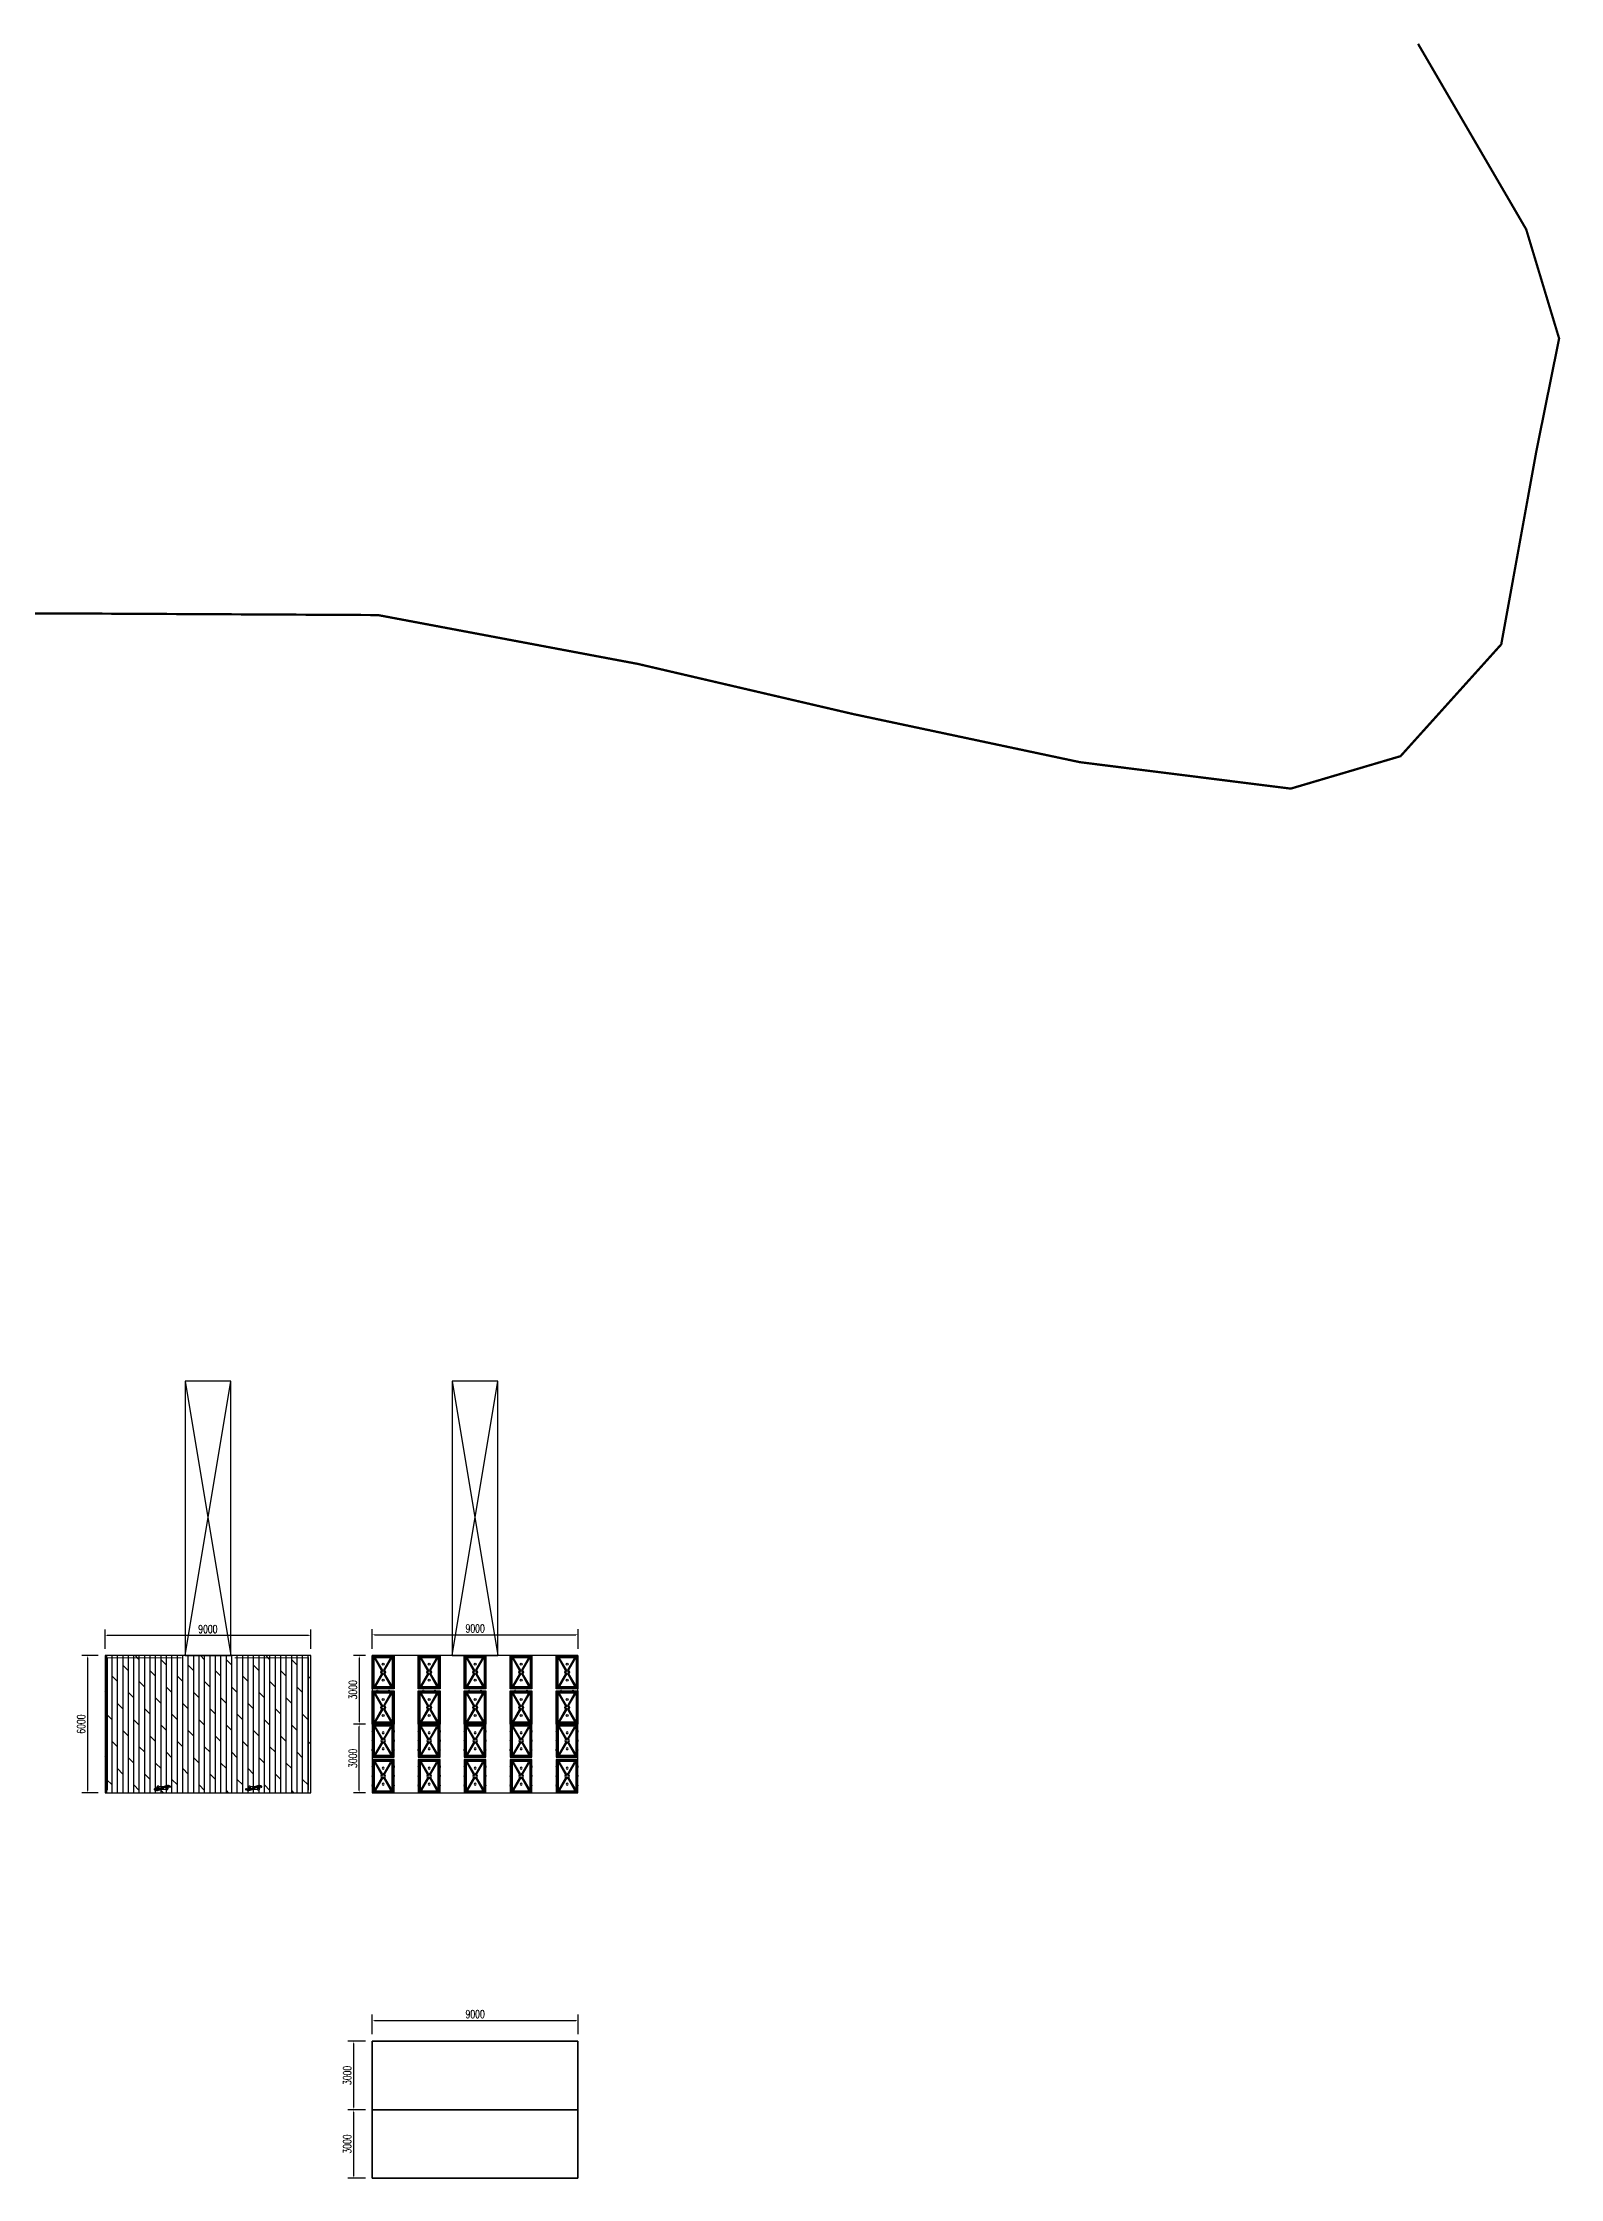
# Model space of a CAD drawing. Header units: millimetres. Extents: x -1825427 to -664413, y 1443096 to 1668257.
# Drawn here: x -1523077 to -1456680, y 1516661 to 1610089 of the extents above; entities that cross this region are included whole.
import ezdxf

# ---------------------------------------------------------------- set-up
doc = ezdxf.new("R2010")
doc.units = ezdxf.units.MM
doc.header["$LTSCALE"] = 10
doc.linetypes.add('0', pattern=[0])
doc.layers.get('DEFPOINTS').update_dxf_attribs({"linetype": 'CONTINUOUS'})
for name, color, linetype in [('3-系船桩', 132, 'CONTINUOUS'), ('W-bridge approach引桥', 4, 'CONTINUOUS'), ('W-FLOAT_BOWL浮筒', 253, 'CONTINUOUS'), ('W-PLASTIC_RAILINGS塑木栏杆', 6, 'CONTINUOUS'), ('W-STEEL_FRAME钢架', 3, 'CONTINUOUS'), ('W-WOOD_FLOOR木地板', 30, 'CONTINUOUS'), ('图廓层', 1, '0'), ('地形图', 8, 'CONTINUOUS'), ('景-通用-文字', 7, 'CONTINUOUS')]:
    doc.layers.add(name, color=color, linetype=linetype)
doc.styles.add('STANDARD_T3', font='simplex.shx', dxfattribs={"width": 0.7, "bigfont": 'gbcbig.shx'})
doc.dimstyles.new('W&&100', dxfattribs={"dimtxt": 350, "dimasz": 100, "dimexe": 250, "dimexo": 300, "dimgap": 100, "dimtad": 1, "dimdec": 0, "dimzin": 0, "dimdsep": 46, "dimtxsty": 'STANDARD_T3', "dimcen": 0.09, "dimclrd": 1, "dimclre": 1, "dimclrt": 7, "dimazin": 2, "dimtfac": 1, "dimtdec": 0, "dimtix": 1, "dimtmove": 2, "dimatfit": 3, "dimfxl": 100, "dimtolj": 1, "dimtzin": 0, "dimarcsym": 0})

# ---------------------------------------------------------------- blocks, each defined once
blk = doc.blocks.new('*D853')
at = {"layer": 'DEFPOINTS', "color": 0, "transparency": 16777216}
for p in [(-1511351, 1540416), (-1520351, 1539530), (-1511351, 1539530)]:
    blk.add_point(p, dxfattribs=at)
at = {"layer": 'W-STEEL_FRAME钢架', "color": 1, "lineweight": -2, "transparency": 16777216}
for p, q in [((-1520351, 1539830), (-1520351, 1540666)), ((-1511351, 1539830), (-1511351, 1540666)), ((-1520251, 1540416), (-1511451, 1540416))]:
    blk.add_line(p, q, dxfattribs=at)
at = {"layer": 'W-STEEL_FRAME钢架', "color": 1, "transparency": 16777216}
for points in [[(-1520251, 1540433), (-1520251, 1540399), (-1520351, 1540416)], [(-1511451, 1540433), (-1511451, 1540399), (-1511351, 1540416)]]:
    blk.add_solid(points, dxfattribs=at)
at = {"layer": 'W-STEEL_FRAME钢架', "color": 7, "transparency": 16777216, "insert": (-1515851, 1540691), "char_height": 350, "attachment_point": 5, "style": 'STANDARD_T3'}
blk.add_mtext('\\A1;9000', dxfattribs=at)
blk = doc.blocks.new('*D854')
at = {"layer": 'DEFPOINTS', "color": 0, "transparency": 16777216}
for p in [(-1520351, 1539530), (-1521121, 1533530), (-1520351, 1533530)]:
    blk.add_point(p, dxfattribs=at)
at = {"layer": 'W-STEEL_FRAME钢架', "color": 1, "lineweight": -2, "transparency": 16777216}
for p, q in [((-1520651, 1539530), (-1521371, 1539530)), ((-1521121, 1539430), (-1521121, 1533630)), ((-1520651, 1533530), (-1521371, 1533530))]:
    blk.add_line(p, q, dxfattribs=at)
at = {"layer": 'W-STEEL_FRAME钢架', "color": 1, "transparency": 16777216}
for points in [[(-1521138, 1539430), (-1521104, 1539430), (-1521121, 1539530)], [(-1521138, 1533630), (-1521104, 1533630), (-1521121, 1533530)]]:
    blk.add_solid(points, dxfattribs=at)
at = {"layer": 'W-STEEL_FRAME钢架', "color": 7, "transparency": 16777216, "insert": (-1521396, 1536530), "char_height": 350, "attachment_point": 5, "rotation": 90, "style": 'STANDARD_T3'}
blk.add_mtext('\\A1;6000', dxfattribs=at)
blk = doc.blocks.new('yq')
at = {"layer": 'W-bridge approach引桥'}
for p, q in [((0, 0), (12000, -2000)), ((12000, 0), (0, -2000))]:
    blk.add_line(p, q, dxfattribs=at)
blk.add_lwpolyline([(0, -2000), (12000, -2000), (12000, 0), (0, 0)], close=True, dxfattribs=at)
blk = doc.blocks.new('系船柱平面')
at = {"layer": '3-系船桩', "color": 4}
for p, q in [((-47, -1, 0), (-40, 2, 0)), ((-40, 2, 0), (-33, 5, 0)), ((-33, 5, 0), (-26, 9, 0)), ((-26, 9, 0), (-17, 13, 0)), ((-9, 18, 0), (-17, 13, 0)), ((-1, 22, 0), (-9, 18, 0)), ((6, 25, 0), (-1, 22, 0)), ((13, 29, 0), (7, 25, 0)), ((20, 32, 0), (14, 29, 0)), ((26, 34, 0), (20, 32, 0)), ((32, 37, 0), (26, 34, 0)), ((38, 39, 0), (32, 37, 0)), ((43, 41, 0), (38, 39, 0)), ((48, 0, 0), (42, -2, 0)), ((48, 43, 0), (43, 41, 0)), ((53, 45, 0), (48, 43, 0)), ((53, 2, 0), (48, 0, 0)), ((58, 47, 0), (53, 45, 0)), ((58, 5, 0), (53, 2, 0)), ((63, 49, 0), (58, 47, 0)), ((63, 7, 0), (58, 5, 0)), ((68, 51, 0), (63, 49, 0)), ((68, 9, 0), (63, 7, 0)), ((73, 53, 0), (68, 51, 0)), ((73, 10, 0), (68, 9, 0)), ((78, 55, 0), (73, 53, 0)), ((77, 12, 0), (73, 10, 0)), ((82, 14, 0), (77, 12, 0)), ((83, 57, 0), (78, 55, 0)), ((86, 16, 0), (82, 14, 0)), ((89, 58, 0), (83, 57, 0)), ((91, 17, 0), (86, 16, 0)), ((94, 60, 0), (89, 59, 0)), ((96, 19, 0), (91, 17, 0)), ((100, 62, 0), (94, 60, 0)), ((101, 20, 0), (96, 19, 0)), ((105, 64, 0), (100, 62, 0)), ((106, 22, 0), (101, 20, 0)), ((111, 65, 0), (105, 64, 0)), ((111, 24, 0), (106, 22, 0)), ((117, 67, 0), (111, 65, 0)), ((117, 25, 0), (111, 24, 0)), ((122, 68, 0), (117, 67, 0)), ((122, 27, 0), (117, 25, 0)), ((128, 70, 0), (122, 68, 0)), ((128, 29, 0), (122, 27, 0)), ((133, 72, 0), (128, 70, 0)), ((133, 30, 0), (128, 29, 0)), ((138, 73, 0), (133, 72, 0)), ((139, 32, 0), (133, 30, 0)), ((144, 75, 0), (139, 73, 0)), ((144, 33, 0), (139, 32, 0)), ((149, 76, 0), (144, 75, 0)), ((150, 35, 0), (144, 33, 0)), ((154, 78, 0), (149, 76, 0)), ((155, 36, 0), (150, 35, 0)), ((160, 79, 0), (155, 78, 0)), ((160, 38, 0), (155, 36, 0)), ((165, 80, 0), (160, 79, 0)), ((164, 39, 0), (160, 38, 0)), ((168, 40, 0), (164, 39, 0)), ((169, 81, 0), (165, 80, 0)), ((172, 41, 0), (168, 40, 0)), ((174, 81, 0), (170, 81, 0)), ((176, 41, 0), (172, 41, 0)), ((179, 82, 0), (175, 81, 0)), ((179, 42, 0), (176, 41, 0)), ((182, 42, 0), (179, 42, 0)), ((184, 82, 0), (180, 82, 0)), ((185, 42, 0), (182, 42, 0)), ((189, 82, 0), (185, 82, 0)), ((189, 42, 0), (185, 42, 0)), ((193, 82, 0), (189, 82, 0)), ((192, 42, 0), (189, 42, 0)), ((196, 42, 0), (192, 42, 0)), ((198, 82, 0), (194, 82, 0)), ((200, 42, 0), (196, 42, 0)), ((203, 81, 0), (198, 82, 0)), ((204, 41, 0), (200, 42, 0)), ((208, 81, 0), (203, 81, 0)), ((209, 41, 0), (204, 41, 0)), ((214, 80, 0), (209, 81, 0)), ((214, 40, 0), (209, 41, 0)), ((221, 38, 0), (214, 40, 0)), ((222, 79, 0), (215, 80, 0)), ((229, 36, 0), (221, 38, 0)), ((230, 77, 0), (223, 79, 0)), ((238, 33, 0), (229, 36, 0)), ((240, 74, 0), (231, 77, 0)), ((250, 28, 0), (238, 33, 0)), ((251, 70, 0), (241, 74, 0)), ((264, 23, 0), (250, 28, 0)), ((264, 66, 0), (252, 70, 0)), ((279, 60, 0), (265, 65, 0)), ((-296, -68, 0), (-281, -74, 0)), ((-281, -31, 0), (-267, -37, 0)), ((-281, -74, 0), (-268, -79, 0)), ((-268, -79, 0), (-257, -83, 0)), ((-267, -37, 0), (-255, -41, 0)), ((-257, -83, 0), (-248, -85, 0)), ((-255, -41, 0), (-245, -45, 0)), ((-247, -86, 0), (-239, -87, 0)), ((-245, -45, 0), (-237, -47, 0)), ((-238, -88, 0), (-232, -89, 0)), ((-237, -47, 0), (-231, -48, 0)), ((-231, -48, 0), (-226, -49, 0)), ((-231, -89, 0), (-226, -90, 0)), ((-226, -49, 0), (-221, -50, 0)), ((-225, -90, 0), (-220, -90, 0)), ((-221, -50, 0), (-217, -50, 0)), ((-220, -90, 0), (-215, -90, 0)), ((-217, -50, 0), (-213, -51, 0)), ((-215, -90, 0), (-210, -91, 0)), ((-213, -51, 0), (-209, -51, 0)), ((-210, -91, 0), (-206, -91, 0)), ((-209, -51, 0), (-205, -51, 0)), ((-205, -51, 0), (-202, -51, 0)), ((-205, -91, 0), (-201, -91, 0)), ((-202, -51, 0), (-199, -51, 0)), ((-200, -91, 0), (-196, -90, 0)), ((-199, -51, 0), (-196, -50, 0)), ((-196, -50, 0), (-192, -50, 0)), ((-196, -90, 0), (-192, -90, 0)), ((-192, -50, 0), (-189, -49, 0)), ((-191, -90, 0), (-187, -89, 0)), ((-189, -49, 0), (-185, -49, 0)), ((-186, -89, 0), (-182, -89, 0)), ((-185, -49, 0), (-181, -48, 0)), ((-181, -48, 0), (-176, -46, 0)), ((-181, -88, 0), (-177, -88, 0)), ((-176, -46, 0), (-171, -45, 0)), ((-176, -87, 0), (-171, -86, 0)), ((-171, -45, 0), (-166, -44, 0)), ((-171, -86, 0), (-166, -85, 0)), ((-166, -44, 0), (-161, -42, 0)), ((-166, -85, 0), (-161, -83, 0)), ((-161, -42, 0), (-155, -40, 0)), ((-160, -83, 0), (-155, -82, 0)), ((-155, -40, 0), (-150, -39, 0)), ((-155, -82, 0), (-150, -80, 0)), ((-150, -39, 0), (-144, -37, 0)), ((-150, -80, 0), (-144, -79, 0)), ((-144, -37, 0), (-139, -36, 0)), ((-144, -79, 0), (-139, -77, 0)), ((-139, -36, 0), (-133, -34, 0)), ((-139, -77, 0), (-133, -75, 0)), ((-133, -34, 0), (-128, -32, 0)), ((-133, -75, 0), (-128, -74, 0)), ((-128, -32, 0), (-123, -31, 0)), ((-128, -74, 0), (-122, -72, 0)), ((-123, -31, 0), (-117, -29, 0)), ((-122, -72, 0), (-116, -71, 0)), ((-117, -29, 0), (-112, -27, 0)), ((-116, -70, 0), (-111, -69, 0)), ((-112, -27, 0), (-107, -26, 0)), ((-111, -69, 0), (-105, -67, 0)), ((-107, -26, 0), (-103, -24, 0)), ((-105, -67, 0), (-100, -65, 0)), ((-103, -24, 0), (-98, -23, 0)), ((-100, -65, 0), (-95, -64, 0)), ((-98, -23, 0), (-94, -21, 0)), ((-94, -21, 0), (-89, -19, 0)), ((-94, -64, 0), (-90, -62, 0)), ((-89, -19, 0), (-84, -17, 0)), ((-89, -62, 0), (-84, -60, 0)), ((-84, -17, 0), (-80, -15, 0)), ((-84, -60, 0), (-79, -58, 0)), ((-80, -15, 0), (-75, -13, 0)), ((-79, -58, 0), (-74, -56, 0)), ((-75, -13, 0), (-70, -11, 0)), ((-74, -56, 0), (-69, -54, 0)), ((-70, -11, 0), (-64, -9, 0)), ((-69, -54, 0), (-64, -52, 0)), ((-64, -9, 0), (-59, -6, 0)), ((-64, -52, 0), (-59, -50, 0)), ((-59, -6, 0), (-53, -4, 0)), ((-59, -50, 0), (-54, -48, 0)), ((-54, -48, 0), (-49, -45, 0)), ((-53, -4, 0), (-47, -1, 0)), ((-49, -45, 0), (-43, -43, 0)), ((-43, -43, 0), (-37, -40, 0)), ((-37, -40, 0), (-30, -37, 0)), ((-30, -37, 0), (-23, -34, 0)), ((-23, -34, 0), (-16, -30, 0)), ((-15, -30, 0), (-8, -26, 0)), ((-7, -26, 0), (1, -22, 0)), ((9, -18, 0), (1, -22, 0)), ((17, -14, 0), (9, -18, 0)), ((24, -11, 0), (17, -14, 0)), ((30, -8, 0), (24, -11, 0)), ((36, -5, 0), (30, -8, 0)), ((42, -2, 0), (36, -5, 0))]:
    blk.add_line(p, q, dxfattribs=at)
at = {"layer": '3-系船桩', "color": 1, "ltscale": 0.3}
for p, q in [((-33, -39, 0), (-43, 1, 0)), ((17, 30, 0), (27, -9, 0)), ((45, 42, 0), (56, 3, 0)), ((-62, -51, 0), (-72, -12, 0))]:
    blk.add_line(p, q, dxfattribs=at)
at = {"layer": '3-系船桩', "color": 4}
for centre, radius in [((-168, -4, 0), 37.9), ((0, 0), 20), ((151, -4, 0), 37.9)]:
    blk.add_circle(centre, radius, dxfattribs=at)
at = {"layer": '3-系船桩', "color": 1}
for centre in [(-168, -4, 0), (-168, -4, 0), (151, -4, 0)]:
    blk.add_circle(centre, 15.9, dxfattribs=at)
at = {"layer": '3-系船桩', "color": 4}
for centre, radius, start, end in [((-153, -4, 0), 69.7, 115.57883, 244.42117), ((-157, 5, 0), 59.8, 75.48162, 115.57883), ((-8, 579, 0), 534, 255.48162, 284.51838), ((0, 0, 0), 19.9, 116.59391, 117.4578), ((8, 4, 0), 19.9, 115.74769, 116.59391), ((15, 7, 0), 19.9, 114.94473, 115.74769), ((22, 11, 0), 19.9, 114.21667, 114.94473), ((28, 13, 0), 19.9, 113.6008, 114.21667), ((34, 16, 0), 19.9, 113.13873, 113.6008), ((40, 18, 0), 19.9, 112.87372, 113.13873), ((45, 21, 0), 19.9, 112.78428, 112.87373), ((50, 23, 0), 19.9, 112.6385, 112.78428), ((55, 25, 0), 19.9, 112.36725, 112.6385), ((60, 27, 0), 19.9, 111.96696, 112.36724), ((65, 29, 0), 19.9, 111.44107, 111.96696), ((70, 31, 0), 19.9, 110.80045, 111.44107), ((75, 33, 0), 19.9, 110.06285, 110.80045), ((80, 34, 0), 19.9, 109.25131, 110.06285), ((84, 36, 0), 19.9, 108.42615, 109.25131), ((90, 38, 0), 19.9, 107.73241, 108.42615), ((95, 39, 0), 19.9, 107.18859, 107.73241), ((100, 41, 0), 19.9, 106.78075, 107.18859), ((106, 43, 0), 19.9, 106.49869, 106.78075), ((111, 44, 0), 19.9, 106.33547, 106.4987), ((140, 5, 0), 59.8, 64.42117, 104.51838), ((122, 48, 0), 19.9, 286.28694, 286.35156), ((139, 53, 0), 19.9, 106.29369, 106.48021), ((128, 49, 0), 19.9, 286.35156, 286.48122), ((144, 54, 0), 19.9, 105.90825, 106.29369), ((149, 56, 0), 19.9, 105.30152, 105.90825), ((154, 57, 0), 19.9, 104.4396, 105.30152), ((159, 58, 0), 19.9, 103.2731, 104.4396), ((164, 59, 0), 19.9, 101.73085, 103.2731), ((169, 60, 0), 19.9, 99.76403, 101.73085), ((136, -4, 0), 69.7, 295.57883, 64.42117), ((173, 61, 0), 19.9, 97.53868, 99.76403), ((177, 62, 0), 19.9, 95.19544, 97.53868), ((181, 62, 0), 19.9, 92.8639, 95.19544), ((185, 62, 0), 19.9, 90.68327, 92.8639), ((189, 62, 0), 19.9, 88.77496, 90.68327), ((193, 62, 0), 19.9, 87.2208, 88.77496), ((197, 62, 0), 19.9, 86.05452, 87.2208), ((202, 62, 0), 19.9, 84.93043, 86.05452), ((206, 61, 0), 19.9, 82.74618, 84.93043), ((212, 60, 0), 19.9, 79.83931, 82.74618), ((218, 59, 0), 19.9, 76.80717, 79.83931), ((226, 58, 0), 19.9, 74.00236, 76.80717), ((234, 55, 0), 19.9, 71.56735, 74.00236), ((245, 52, 0), 19.9, 69.52029, 71.56735), ((257, 47, 0), 19.9, 67.82351, 69.52029), ((272, 41, 0), 19.9, 247.82351, 67.82351), ((-288, -50, 0), 19.9, 67.82351, 247.82351), ((-274, -56, 0), 19.9, 247.82351, 249.52029), ((-262, -60, 0), 19.9, 249.52029, 251.56735), ((-251, -64, 0), 19.9, 251.56735, 254.00236), ((-242, -66, 0), 19.9, 254.00236, 256.80717), ((-235, -68, 0), 19.9, 256.80717, 259.83931), ((-229, -69, 0), 19.9, 259.83931, 262.74618), ((-223, -70, 0), 19.9, 262.74618, 264.93043), ((-218, -70, 0), 19.9, 264.93043, 266.05452), ((-214, -71, 0), 19.9, 266.05452, 267.2208), ((-209, -71, 0), 19.9, 267.2208, 268.77496), ((-205, -71, 0), 19.9, 268.77496, 270.68327), ((-201, -71, 0), 19.9, 270.68327, 272.8639), ((-197, -71, 0), 19.9, 272.8639, 275.19544), ((-194, -70, 0), 19.9, 275.19544, 277.53868), ((-189, -70, 0), 19.9, 277.53868, 279.76403), ((-157, -13, 0), 59.8, 244.42117, 284.51838), ((-185, -69, 0), 19.9, 279.76403, 281.73085), ((-181, -68, 0), 19.9, 281.73085, 283.2731), ((-176, -67, 0), 19.9, 283.2731, 284.4396), ((-171, -66, 0), 19.9, 284.4396, 285.30152), ((-166, -64, 0), 19.9, 285.30152, 285.90825), ((-161, -63, 0), 19.9, 285.90825, 286.29369), ((-144, -58, 0), 19.9, 106.35156, 106.48122), ((-155, -61, 0), 19.9, 286.29369, 286.48021), ((-139, -56, 0), 19.9, 106.28693, 106.35155), ((-8, -588, 0), 534, 75.48162, 104.51838), ((-128, -53, 0), 19.9, 286.33547, 286.49869), ((-122, -51, 0), 19.9, 286.4987, 286.78075), ((-117, -50, 0), 19.9, 286.78075, 287.18859), ((-111, -48, 0), 19.9, 287.18859, 287.73241), ((-106, -46, 0), 19.9, 287.73241, 288.42615), ((-101, -45, 0), 19.9, 288.42615, 289.25131), ((-96, -43, 0), 19.9, 289.25131, 290.06285), ((-91, -41, 0), 19.9, 290.06285, 290.80045), ((-86, -39, 0), 19.9, 290.80045, 291.44107), ((-82, -38, 0), 19.9, 291.44107, 291.96696), ((-77, -36, 0), 19.9, 291.96696, 292.36724), ((-72, -34, 0), 19.9, 292.36725, 292.6385), ((-67, -32, 0), 19.9, 292.6385, 292.78428), ((-62, -29, 0), 19.9, 292.78428, 292.87373), ((-56, -27, 0), 19.9, 292.87372, 293.13873), ((-51, -25, 0), 19.9, 293.13873, 293.6008), ((-45, -22, 0), 19.9, 293.6008, 294.21667), ((-38, -19, 0), 19.9, 294.21667, 294.94473), ((-32, -16, 0), 19.9, 294.94473, 295.74769), ((-24, -12, 0), 19.9, 295.74769, 296.59391), ((-17, -9, 0), 19.9, 296.59391, 297.4578), ((140, -13, 0), 59.8, 255.48162, 295.57883)]:
    blk.add_arc(centre, radius, start, end, dxfattribs=at)
blk = doc.blocks.new('*D1568')
at = {"layer": 'DEFPOINTS', "color": 0, "transparency": 16777216}
for p in [(-1508657, 1539530), (-1509231, 1536530), (-1508657, 1536530)]:
    blk.add_point(p, dxfattribs=at)
at = {"layer": 'W-WOOD_FLOOR木地板', "color": 1, "lineweight": -2, "transparency": 16777216}
for p, q in [((-1508957, 1539530), (-1509481, 1539530)), ((-1509231, 1539430), (-1509231, 1536630)), ((-1508957, 1536530), (-1509481, 1536530))]:
    blk.add_line(p, q, dxfattribs=at)
at = {"layer": 'W-WOOD_FLOOR木地板', "color": 1, "transparency": 16777216}
for points in [[(-1509248, 1539430), (-1509214, 1539430), (-1509231, 1539530)], [(-1509248, 1536630), (-1509214, 1536630), (-1509231, 1536530)]]:
    blk.add_solid(points, dxfattribs=at)
at = {"layer": 'W-WOOD_FLOOR木地板', "color": 7, "transparency": 16777216, "insert": (-1509506, 1538030), "char_height": 350, "attachment_point": 5, "rotation": 90, "style": 'STANDARD_T3'}
blk.add_mtext('\\A1;3000', dxfattribs=at)
blk = doc.blocks.new('*D1569')
at = {"layer": 'DEFPOINTS', "color": 0, "transparency": 16777216}
for p in [(-1499657, 1540440), (-1508657, 1539530), (-1499657, 1539530)]:
    blk.add_point(p, dxfattribs=at)
at = {"layer": 'W-WOOD_FLOOR木地板', "color": 1, "lineweight": -2, "transparency": 16777216}
for p, q in [((-1508657, 1539830), (-1508657, 1540690)), ((-1499657, 1539830), (-1499657, 1540690)), ((-1508557, 1540440), (-1499757, 1540440))]:
    blk.add_line(p, q, dxfattribs=at)
at = {"layer": 'W-WOOD_FLOOR木地板', "color": 1, "transparency": 16777216}
for points in [[(-1508557, 1540457), (-1508557, 1540423), (-1508657, 1540440)], [(-1499757, 1540457), (-1499757, 1540423), (-1499657, 1540440)]]:
    blk.add_solid(points, dxfattribs=at)
at = {"layer": 'W-WOOD_FLOOR木地板', "color": 7, "transparency": 16777216, "insert": (-1504157, 1540715), "char_height": 350, "attachment_point": 5, "style": 'STANDARD_T3'}
blk.add_mtext('\\A1;9000', dxfattribs=at)
blk = doc.blocks.new('DFX')
at = {"layer": 'W-FLOAT_BOWL浮筒'}
for p, q in [((0, 0), (1450, 0)), ((325, 0), (305, 0)), ((735, 0), (715, 0)), ((1125, 0), (1145, 0)), ((0, -205), (0, -225)), ((0, -725), (0, -745)), ((630, -443), (116, -146)), ((630, -507), (116, -804)), ((650, -409), (136, -111)), ((650, -409), (136, -111)), ((650, -541), (136, -839)), ((650, -541), (136, -839)), ((800, -409), (1314, -111)), ((800, -409), (1314, -111)), ((800, -541), (1314, -839)), ((800, -541), (1314, -839)), ((820, -443), (1334, -146)), ((820, -507), (1334, -804)), ((1450, -205), (1450, -225)), ((1450, -725), (1450, -745)), ((325, -950), (305, -950)), ((735, -950), (715, -950)), ((1125, -950), (1145, -950))]:
    blk.add_line(p, q, dxfattribs=at)
for points in [[(0, 0), (1450, 0), (1450, -950), (0, -950)], [(40, -40), (1410, -40), (1410, -910), (40, -910)], [(85, -85), (1365, -85), (1365, -865), (85, -865)]]:
    blk.add_lwpolyline(points, close=True, dxfattribs=at)
for points in [[(350, 0), (350, -39, -0.605909), (280, -39), (280, 0), (305, 0), (305, -20, 1.050157), (325, -20), (325, 0), (350, 0)], [(760, 0), (760, -39, -0.605909), (690, -39), (690, 0), (715, 0), (715, -20, 1.050157), (735, -20), (735, 0), (760, 0)], [(1100, 0), (1100, -39, 0.605909), (1170, -39), (1170, 0), (1145, 0), (1145, -20, -1.050157), (1125, -20), (1125, 0), (1100, 0)], [(0, -180), (39, -180, -0.605909), (39, -250), (0, -250), (0, -225), (20, -225, 1.050157), (20, -205), (0, -205), (0, -180)], [(0, -700), (39, -700, -0.605909), (39, -770), (0, -770), (0, -745), (20, -745, 1.050157), (20, -725), (0, -725), (0, -700)], [(350, -950), (350, -911, 0.605909), (280, -911), (280, -950), (305, -950), (305, -930, -1.050157), (325, -930), (325, -950), (350, -950)], [(760, -950), (760, -911, 0.605909), (690, -911), (690, -950), (715, -950), (715, -930, -1.050157), (735, -930), (735, -950), (760, -950)], [(1100, -950), (1100, -911, -0.605909), (1170, -911), (1170, -950), (1145, -950), (1145, -930, 1.050157), (1125, -930), (1125, -950), (1100, -950)], [(1450, -180), (1411, -180, 0.605909), (1411, -250), (1450, -250), (1450, -225), (1430, -225, -1.050157), (1430, -205), (1450, -205), (1450, -180)], [(1450, -700), (1411, -700, 0.605909), (1411, -770), (1450, -770), (1450, -745), (1430, -745, -1.050157), (1430, -725), (1450, -725), (1450, -700)]]:
    blk.add_lwpolyline(points, format="xyb", dxfattribs=at)
for centre, radius in [((375, -475), 40), ((725, -475), 100), ((725, -475), 60), ((1075, -475), 40)]:
    blk.add_circle(centre, radius, dxfattribs=at)
for centre, start, end in [((126, -129), 59.97711, 239.97711), ((126, -821), 120.02289, 300.02289), ((1324, -129), 300.02289, 120.02289), ((1324, -821), 239.97711, 59.97711)]:
    blk.add_arc(centre, 20, start, end, dxfattribs=at)
blk = doc.blocks.new('*U1565')
at = {"layer": 'W-FLOAT_BOWL浮筒', "rotation": 89.99999999999997}
for p in [(-475, 50), (-475, -1500)]:
    blk.add_blockref('DFX', p, dxfattribs=at)
blk = doc.blocks.new('*U1567')
at = {"layer": 'W-WOOD_FLOOR木地板', "color": 0, "linetype": 'ByBlock', "lineweight": -2, "transparency": 16777216}
for p in [(0, 0), (2012.5, 0), (4025, 0), (6037.5, 0), (8050, 0)]:
    blk.add_blockref('*U1565', p, dxfattribs=at)
blk = doc.blocks.new('*D1573')
at = {"layer": 'DEFPOINTS', "color": 0, "transparency": 16777216}
for p in [(-1509231, 1536530), (-1508657, 1536530), (-1508657, 1533530)]:
    blk.add_point(p, dxfattribs=at)
at = {"layer": 'W-WOOD_FLOOR木地板', "color": 1, "lineweight": -2, "transparency": 16777216}
for p, q in [((-1508957, 1536530), (-1509481, 1536530)), ((-1509231, 1533630), (-1509231, 1536430)), ((-1508957, 1533530), (-1509481, 1533530))]:
    blk.add_line(p, q, dxfattribs=at)
at = {"layer": 'W-WOOD_FLOOR木地板', "color": 1, "transparency": 16777216}
for points in [[(-1509248, 1536430), (-1509214, 1536430), (-1509231, 1536530)], [(-1509248, 1533630), (-1509214, 1533630), (-1509231, 1533530)]]:
    blk.add_solid(points, dxfattribs=at)
at = {"layer": 'W-WOOD_FLOOR木地板', "color": 7, "transparency": 16777216, "insert": (-1509506, 1535030), "char_height": 350, "attachment_point": 5, "rotation": 90, "style": 'STANDARD_T3'}
blk.add_mtext('\\A1;3000', dxfattribs=at)
blk = doc.blocks.new('*U1570')
at = {"layer": 'W-FLOAT_BOWL浮筒', "rotation": 89.99999999999997}
for p in [(-475, 50), (-475, -1500)]:
    blk.add_blockref('DFX', p, dxfattribs=at)
blk = doc.blocks.new('*U1572')
at = {"layer": 'W-WOOD_FLOOR木地板', "color": 0, "linetype": 'ByBlock', "lineweight": -2, "transparency": 16777216}
for p in [(0, 0), (2012.5, 0), (4025, 0), (6037.5, 0), (8050, 0)]:
    blk.add_blockref('*U1570', p, dxfattribs=at)
blk = doc.blocks.new('*D1580')
at = {"layer": 'DEFPOINTS', "color": 0, "transparency": 16777216}
for p in [(-1499657, 1523571), (-1508657, 1522661), (-1499657, 1522661)]:
    blk.add_point(p, dxfattribs=at)
at = {"layer": 'W-WOOD_FLOOR木地板', "color": 1, "lineweight": -2, "transparency": 16777216}
for p, q in [((-1508657, 1522961), (-1508657, 1523821)), ((-1499657, 1522961), (-1499657, 1523821)), ((-1508557, 1523571), (-1499757, 1523571))]:
    blk.add_line(p, q, dxfattribs=at)
at = {"layer": 'W-WOOD_FLOOR木地板', "color": 1, "transparency": 16777216}
for points in [[(-1508557, 1523588), (-1508557, 1523554), (-1508657, 1523571)], [(-1499757, 1523588), (-1499757, 1523554), (-1499657, 1523571)]]:
    blk.add_solid(points, dxfattribs=at)
at = {"layer": 'W-WOOD_FLOOR木地板', "color": 7, "transparency": 16777216, "insert": (-1504157, 1523846), "char_height": 350, "attachment_point": 5, "style": 'STANDARD_T3'}
blk.add_mtext('\\A1;9000', dxfattribs=at)
blk = doc.blocks.new('*D1581')
at = {"layer": 'DEFPOINTS', "color": 0, "transparency": 16777216}
for p in [(-1508657, 1522661), (-1509479, 1519661), (-1508657, 1519661)]:
    blk.add_point(p, dxfattribs=at)
at = {"layer": '景-通用-文字', "color": 1, "lineweight": -2, "transparency": 16777216}
for p, q in [((-1508957, 1522661), (-1509729, 1522661)), ((-1509479, 1522561), (-1509479, 1519761)), ((-1508957, 1519661), (-1509729, 1519661))]:
    blk.add_line(p, q, dxfattribs=at)
at = {"layer": '景-通用-文字', "color": 1, "transparency": 16777216}
for points in [[(-1509496, 1522561), (-1509463, 1522561), (-1509479, 1522661)], [(-1509496, 1519761), (-1509463, 1519761), (-1509479, 1519661)]]:
    blk.add_solid(points, dxfattribs=at)
at = {"layer": '景-通用-文字', "color": 7, "transparency": 16777216, "insert": (-1509754, 1521161), "char_height": 350, "attachment_point": 5, "rotation": 90, "style": 'STANDARD_T3'}
blk.add_mtext('\\A1;3000', dxfattribs=at)
blk = doc.blocks.new('*D1582')
at = {"layer": 'DEFPOINTS', "color": 0, "transparency": 16777216}
for p in [(-1508657, 1519661), (-1509479, 1516661), (-1508657, 1516661)]:
    blk.add_point(p, dxfattribs=at)
at = {"layer": '景-通用-文字', "color": 1, "lineweight": -2, "transparency": 16777216}
for p, q in [((-1508957, 1519661), (-1509729, 1519661)), ((-1509479, 1519561), (-1509479, 1516761)), ((-1508957, 1516661), (-1509729, 1516661))]:
    blk.add_line(p, q, dxfattribs=at)
at = {"layer": '景-通用-文字', "color": 1, "transparency": 16777216}
for points in [[(-1509496, 1519561), (-1509463, 1519561), (-1509479, 1519661)], [(-1509496, 1516761), (-1509463, 1516761), (-1509479, 1516661)]]:
    blk.add_solid(points, dxfattribs=at)
at = {"layer": '景-通用-文字', "color": 7, "transparency": 16777216, "insert": (-1509754, 1518161), "char_height": 350, "attachment_point": 5, "rotation": 90, "style": 'STANDARD_T3'}
blk.add_mtext('\\A1;3000', dxfattribs=at)

msp = doc.modelspace()

# ---------------------------------------------------------------- hatches: boundary and pattern name
at = {"layer": 'W-WOOD_FLOOR木地板'}
h = msp.add_hatch(dxfattribs=at)
h.set_pattern_fill('DOLMIT', color=256, scale=300, angle=90)
h.set_pattern_definition([(90, (-3011878.98, -1010947.8), (-238.122618, 1e-14), []), (135, (-3011879, -1010947.8), (-476.24491, -476.24491), [336.75638, -673.512])])
h.paths.add_polyline_path([(-1511350.8, 1539529.9), (-1520350.8, 1539529.9), (-1520350.8, 1533529.9), (-1511350.8, 1533529.9)])

# ---------------------------------------------------------------- linework, layer by layer
at = {"layer": 'W-PLASTIC_RAILINGS塑木栏杆', "const_width": 50}
for points in [[(-1517001.5, 1539429.9), (-1520250.8, 1539429.9), (-1520250.8, 1533629.9)], [(-1511450.8, 1533629.9), (-1511450.8, 1539429.9), (-1514677.9, 1539429.9)]]:
    msp.add_lwpolyline(points, dxfattribs=at)
at = {"layer": 'W-STEEL_FRAME钢架'}
for points in [[(-1520350.8, 1533529.9), (-1511350.8, 1533529.9), (-1511350.8, 1539529.9), (-1520350.8, 1539529.9)], [(-1508657.5, 1533529.9), (-1499657.5, 1533529.9), (-1499657.5, 1539529.9), (-1508657.5, 1539529.9)], [(-1508657.5, 1516661.1), (-1499657.5, 1516661.1), (-1499657.5, 1522661.1), (-1508657.5, 1522661.1)]]:
    msp.add_lwpolyline(points, close=True, dxfattribs=at)
at = {"layer": '地形图', "color": 7, "const_width": 100, "elevation": -5472799.9, "flags": 128}
msp.add_lwpolyline([(-1462902.7, 1610039.1), (-1458173.1, 1601926.1), (-1456731.6, 1597148.8), (-1457723.3, 1592243), (-1459263.4, 1583767.5), (-1463669.6, 1578876.5), (-1468473.2, 1577456.7), (-1477692.7, 1578612.7), (-1487626.4, 1580720.6), (-1497041.1, 1582912.9), (-1508413, 1585049.7), (-1521576.2, 1585117.5), (-1532903.1, 1585088.1), (-1590813.4, 1585120.2), (-1648910.7, 1584997.9), (-1713822.6, 1584207.9), (-1742590.3, 1583815.7), (-1769961.1, 1582716.1), (-1825377, 1579753.9)], dxfattribs=at)
at = {"layer": '景-通用-文字', "color": 3}
for points in [[(-1508657.5, 1522661.1), (-1499657.5, 1522661.1), (-1499657.5, 1519661.1), (-1508657.5, 1519661.1)], [(-1508657.5, 1519661.1), (-1499657.5, 1519661.1), (-1499657.5, 1516661.1), (-1508657.5, 1516661.1)]]:
    msp.add_lwpolyline(points, close=True, dxfattribs=at)

# ---------------------------------------------------------------- block references
at = {"layer": 'W-WOOD_FLOOR木地板', "rotation": 90}
for p in [(-1516850.8, 1539529.9), (-1505157.5, 1539529.9)]:
    msp.add_blockref('yq', p, dxfattribs=at)
at = {"layer": 'W-WOOD_FLOOR木地板'}
msp.add_blockref('*U1567', (-1508182.5, 1538029.9), dxfattribs=at)
at = {"layer": 'W-WOOD_FLOOR木地板', "xscale": -1, "rotation": 180}
msp.add_blockref('*U1572', (-1508182.5, 1535029.9), dxfattribs=at)
at = {"layer": '图廓层', "color": 30, "linetype": 'Continuous', "lineweight": 15, "xscale": 1.2, "yscale": 1.2, "zscale": 1.2, "rotation": 180.0000007148835}
for p in [(-1517850.8, 1533729.9, 0), (-1513850.8, 1533729.9, 0)]:
    msp.add_blockref('系船柱平面', p, dxfattribs=at)

# ---------------------------------------------------------------- dimensions: what is measured, and where the dimension line sits
at = {"layer": 'W-STEEL_FRAME钢架'}
dim = msp.add_linear_dim(base=(-1511350.8, 1540416), p1=(-1520350.8, 1539529.9), p2=(-1511350.8, 1539529.9), dimstyle='W&&100', dxfattribs=at)
dim.commit()
dim.dimension.update_dxf_attribs({"geometry": '*D853', "text_midpoint": (-1515850.8, 1540691)})
dim = msp.add_linear_dim(base=(-1521121, 1533529.9), p1=(-1520350.8, 1539529.9), p2=(-1520350.8, 1533529.9), angle=90, dimstyle='W&&100', dxfattribs=at)
dim.commit()
dim.dimension.update_dxf_attribs({"geometry": '*D854', "text_midpoint": (-1521396, 1536529.9)})
at = {"layer": 'W-WOOD_FLOOR木地板'}
for base, p1, p2, picture, middle in [((-1499657.5, 1540439.9), (-1508657.5, 1539529.9), (-1499657.5, 1539529.9), '*D1569', (-1504157.5, 1540714.9)), ((-1499657.5, 1523571.1), (-1508657.5, 1522661.1), (-1499657.5, 1522661.1), '*D1580', (-1504157.5, 1523846.1))]:
    dim = msp.add_linear_dim(base=base, p1=p1, p2=p2, dimstyle='W&&100', dxfattribs=at)
    dim.commit()
    dim.dimension.update_dxf_attribs({"geometry": picture, "text_midpoint": middle})
for p1, angle, picture, middle in [((-1508657.5, 1539529.9), 90, '*D1568', (-1509505.9, 1538029.9)), ((-1508657.5, 1533529.9), 270, '*D1573', (-1509505.9, 1535029.9))]:
    dim = msp.add_linear_dim(base=(-1509230.9, 1536529.9), p1=p1, p2=(-1508657.5, 1536529.9), angle=angle, dimstyle='W&&100', dxfattribs=at)
    dim.commit()
    dim.dimension.update_dxf_attribs({"geometry": picture, "text_midpoint": middle})
at = {"layer": '景-通用-文字', "color": 3}
for base, p1, p2, picture, middle in [((-1509479.4, 1519661.1), (-1508657.5, 1522661.1), (-1508657.5, 1519661.1), '*D1581', (-1509754.4, 1521161.1)), ((-1509479.4, 1516661.1), (-1508657.5, 1519661.1), (-1508657.5, 1516661.1), '*D1582', (-1509754.4, 1518161.1))]:
    dim = msp.add_linear_dim(base=base, p1=p1, p2=p2, angle=90, dimstyle='W&&100', dxfattribs=at)
    dim.commit()
    dim.dimension.update_dxf_attribs({"geometry": picture, "text_midpoint": middle})

doc.saveas('drawing.dxf')
